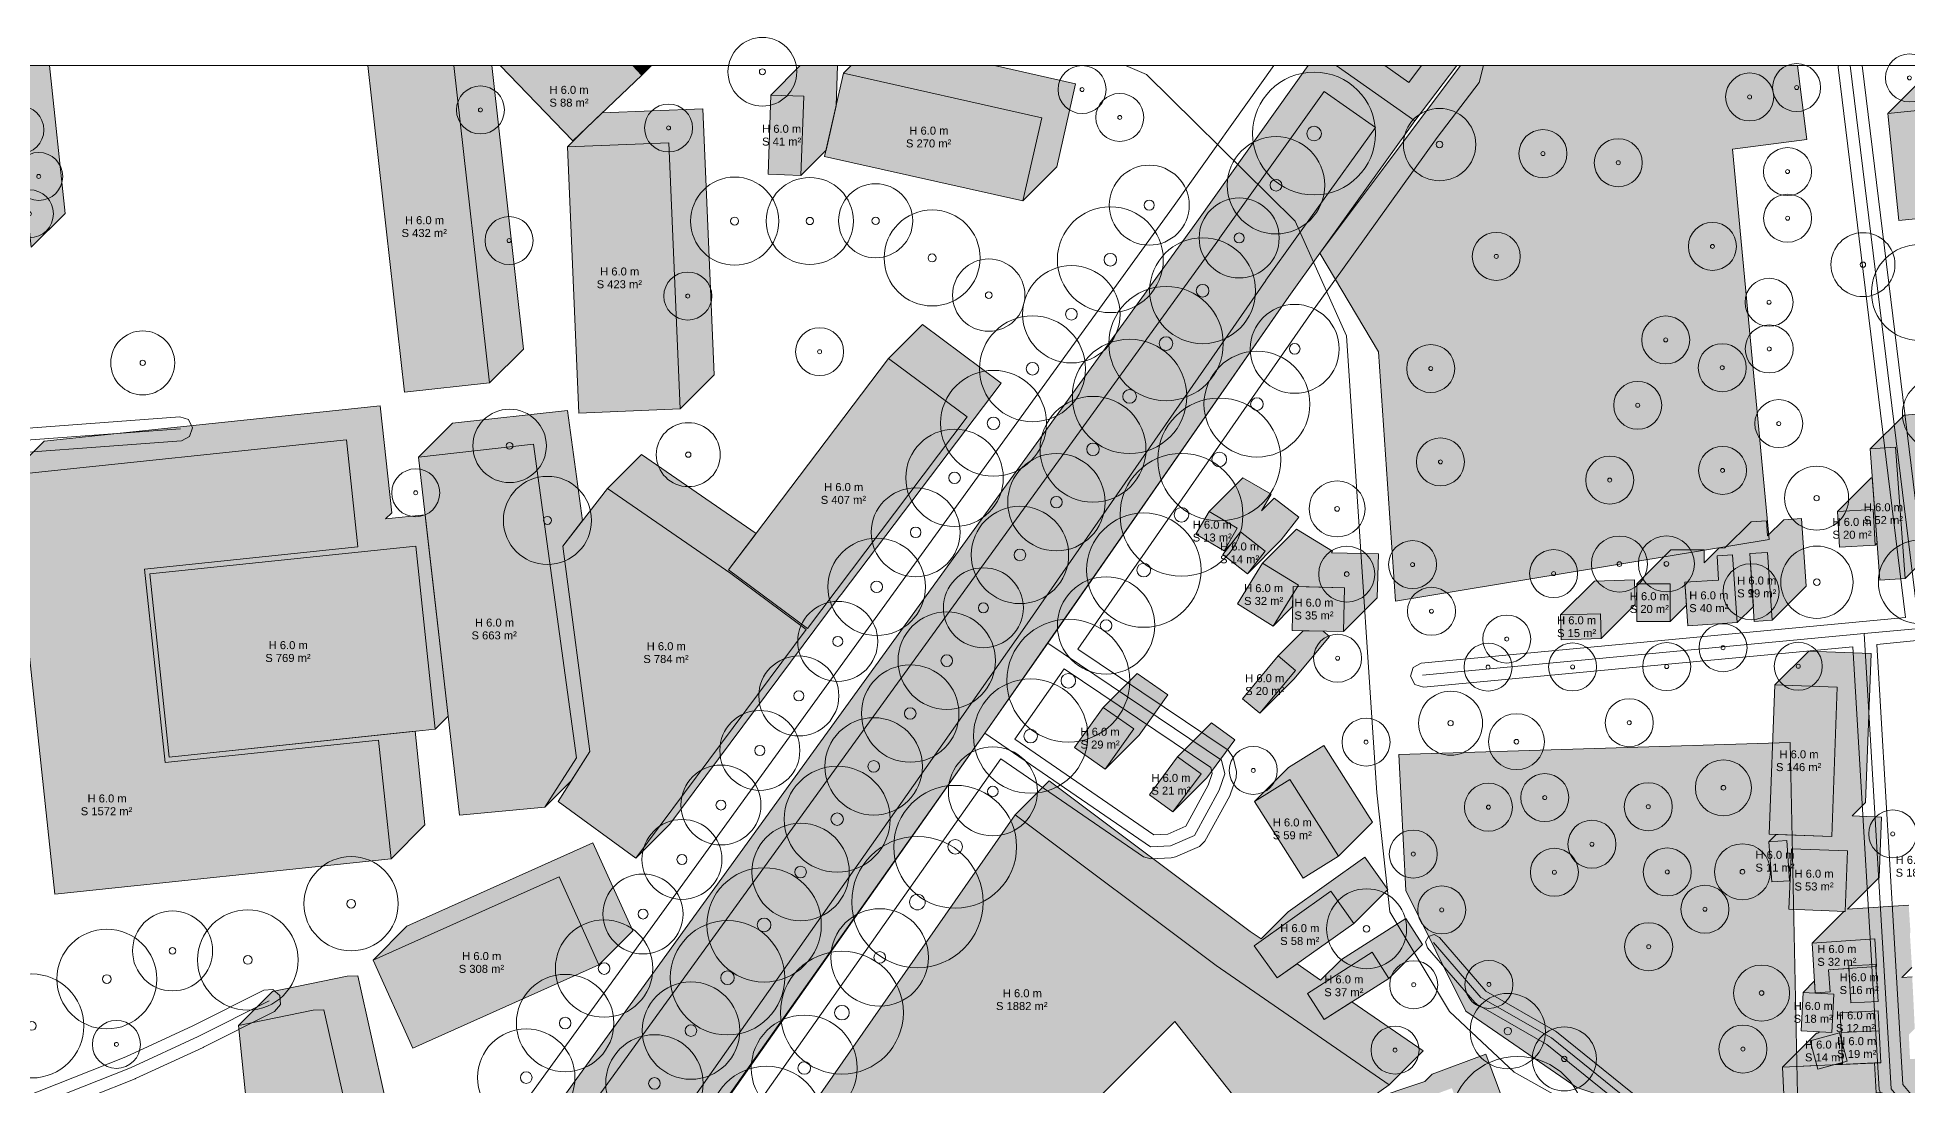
# Model space of a CAD drawing. Header units: metres. Extents: x -4 to 969, y -5 to 964.
# Drawn here: x 323.6 to 557.3, y 833.1 to 964.2 of the extents above; entities that cross this region are included whole.
import ezdxf

# ---------------------------------------------------------------- set-up
doc = ezdxf.new("R2010")
doc.units = ezdxf.units.M
doc.header["$MEASUREMENT"] = 0
for name, color, linetype, lineweight, true_color in [('TPX_BUILDING_AREAS_TEXT', 7, 'CONTINUOUS', 0, 0x000000), ('TPX_BUILDING_HEIGHTS_TEXT', 7, 'CONTINUOUS', 0, 0x000000), ('TPX_BUILDINGS', 7, 'CONTINUOUS', 0, 0x000000), ('TPX_BUILDINGS_HATCH', 7, 'CONTINUOUS', 0, 0xf0f0f0), ('TPX_BUILDINGS_SHADOWS_HATCH', 7, 'CONTINUOUS', 0, 0x000000), ('TPX_BUILDINGS_SHADOWS_OUTLINES', 7, 'CONTINUOUS', 0, 0x000000), ('TPX_FRAME_PROJECT', 7, 'CONTINUOUS', 0, 0x000000), ('TPX_ROADS_AXES', 7, 'CONTINUOUS', 0, 0x323232), ('TPX_ROADS_CONTOURS', 7, 'CONTINUOUS', 0, 0x646464), ('TPX_VEGETATION_GREEN_SPACES', 7, 'CONTINUOUS', 0, 0x58ba48), ('TPX_VEGETATION_GREEN_SPACES_HATCH', 7, 'CONTINUOUS', 0, 0x58ba48), ('TPX_VEGETATION_TREES_INDIVIDUAL', 7, 'CONTINUOUS', 0, 0x136734), ('TPX_WATERWAYS', 7, 'CONTINUOUS', 0, 0x7aafdf)]:
    doc.layers.add(name, color=color, linetype=linetype, lineweight=lineweight, true_color=true_color)
doc.styles.add('TPX_TEXTE', font='arial.ttf')

# ---------------------------------------------------------------- blocks, each defined once
blk = doc.blocks.new('TREETR005_CR065')
at = {"layer": 'TPX_VEGETATION_TREES_INDIVIDUAL'}
for radius in [6.5, 0.542]:
    blk.add_circle((0, 0, 0.04), radius, dxfattribs=at)
blk = doc.blocks.new('TREETR003_CR040')
at = {"layer": 'TPX_VEGETATION_TREES_INDIVIDUAL'}
for radius in [4, 0.333]:
    blk.add_circle((0, 0, 0.04), radius, dxfattribs=at)
blk = doc.blocks.new('TREETR004_CR046')
at = {"layer": 'TPX_VEGETATION_TREES_INDIVIDUAL'}
for radius in [4.59, 0.417]:
    blk.add_circle((0, 0, 0.04), radius, dxfattribs=at)
blk = doc.blocks.new('TREETR010_CR082')
at = {"layer": 'TPX_VEGETATION_TREES_INDIVIDUAL'}
for radius in [8.21, 0.978]:
    blk.add_circle((0, 0, 0.04), radius, dxfattribs=at)
blk = doc.blocks.new('TREETR007_CR056')
at = {"layer": 'TPX_VEGETATION_TREES_INDIVIDUAL'}
for radius in [5.56, 0.662]:
    blk.add_circle((0, 0, 0.04), radius, dxfattribs=at)
blk = doc.blocks.new('TREETR003_CR030')
at = {"layer": 'TPX_VEGETATION_TREES_INDIVIDUAL'}
for radius in [3, 0.25]:
    blk.add_circle((0, 0, 0.04), radius, dxfattribs=at)
blk = doc.blocks.new('TREETR005_CR052')
at = {"layer": 'TPX_VEGETATION_TREES_INDIVIDUAL'}
for radius in [5.24, 0.458]:
    blk.add_circle((0, 0, 0.04), radius, dxfattribs=at)
blk = doc.blocks.new('TREETR004_CR043')
at = {"layer": 'TPX_VEGETATION_TREES_INDIVIDUAL'}
for radius in [4.3, 0.375]:
    blk.add_circle((0, 0, 0.04), radius, dxfattribs=at)
blk = doc.blocks.new('TREETR005_CR060')
at = {"layer": 'TPX_VEGETATION_TREES_INDIVIDUAL'}
for radius in [6, 0.5]:
    blk.add_circle((0, 0, 0.04), radius, dxfattribs=at)
blk = doc.blocks.new('TREETR007_CR061')
at = {"layer": 'TPX_VEGETATION_TREES_INDIVIDUAL'}
for radius in [6.09, 0.725]:
    blk.add_circle((0, 0, 0.04), radius, dxfattribs=at)
blk = doc.blocks.new('TREETR005_CR046')
at = {"layer": 'TPX_VEGETATION_TREES_INDIVIDUAL'}
for radius in [4.63, 0.458]:
    blk.add_circle((0, 0, 0.04), radius, dxfattribs=at)
blk = doc.blocks.new('TREETR005_CR047')
at = {"layer": 'TPX_VEGETATION_TREES_INDIVIDUAL'}
for radius in [4.71, 0.458]:
    blk.add_circle((0, 0, 0.04), radius, dxfattribs=at)
blk = doc.blocks.new('TREETR007_CR085')
at = {"layer": 'TPX_VEGETATION_TREES_INDIVIDUAL'}
for radius in [8.5, 0.708]:
    blk.add_circle((0, 0, 0.04), radius, dxfattribs=at)
blk = doc.blocks.new('TREETR003_CR035')
at = {"layer": 'TPX_VEGETATION_TREES_INDIVIDUAL'}
for radius in [3.5, 0.292]:
    blk.add_circle((0, 0, 0.04), radius, dxfattribs=at)
blk = doc.blocks.new('TREETR005_CR062')
at = {"layer": 'TPX_VEGETATION_TREES_INDIVIDUAL'}
for radius in [6.24, 0.542]:
    blk.add_circle((0, 0, 0.04), radius, dxfattribs=at)
blk = doc.blocks.new('TREETR006_CR050')
at = {"layer": 'TPX_VEGETATION_TREES_INDIVIDUAL'}
for radius in [5, 0.625]:
    blk.add_circle((0, 0, 0.04), radius, dxfattribs=at)
blk = doc.blocks.new('TREETR005_CR063')
at = {"layer": 'TPX_VEGETATION_TREES_INDIVIDUAL'}
for radius in [6.28, 0.542]:
    blk.add_circle((0, 0, 0.04), radius, dxfattribs=at)
blk = doc.blocks.new('TREETR008_CR066')
at = {"layer": 'TPX_VEGETATION_TREES_INDIVIDUAL'}
for radius in [6.62, 0.788]:
    blk.add_circle((0, 0, 0.04), radius, dxfattribs=at)
blk = doc.blocks.new('TREETR005_CR054')
at = {"layer": 'TPX_VEGETATION_TREES_INDIVIDUAL'}
for radius in [5.44, 0.458]:
    blk.add_circle((0, 0, 0.04), radius, dxfattribs=at)
blk = doc.blocks.new('TREETR005_CR059')
at = {"layer": 'TPX_VEGETATION_TREES_INDIVIDUAL'}
for radius in [5.89, 0.542]:
    blk.add_circle((0, 0, 0.04), radius, dxfattribs=at)
blk = doc.blocks.new('TREETR009_CR077')
at = {"layer": 'TPX_VEGETATION_TREES_INDIVIDUAL'}
for radius in [7.68, 0.914]:
    blk.add_circle((0, 0, 0.04), radius, dxfattribs=at)
blk = doc.blocks.new('TREETR009_CR072')
at = {"layer": 'TPX_VEGETATION_TREES_INDIVIDUAL'}
for radius in [7.15, 0.851]:
    blk.add_circle((0, 0, 0.04), radius, dxfattribs=at)
blk = doc.blocks.new('TREETR005_CR055')
at = {"layer": 'TPX_VEGETATION_TREES_INDIVIDUAL'}
for radius in [5.51, 0.5]:
    blk.add_circle((0, 0, 0.04), radius, dxfattribs=at)
blk = doc.blocks.new('TREETR004_CR050')
at = {"layer": 'TPX_VEGETATION_TREES_INDIVIDUAL'}
for radius in [5, 0.417]:
    blk.add_circle((0, 0, 0.04), radius, dxfattribs=at)
blk = doc.blocks.new('TREETR004_CR045')
at = {"layer": 'TPX_VEGETATION_TREES_INDIVIDUAL'}
for radius in [4.52, 0.417]:
    blk.add_circle((0, 0, 0.04), radius, dxfattribs=at)

msp = doc.modelspace()

# ---------------------------------------------------------------- hatches: boundary and pattern name
at = {"layer": 'TPX_BUILDINGS_HATCH'}
for points in [[(375.6, 960.67), (364.86, 960.67), (369.44, 919.82), (380.04, 920.99), (375.6, 960.67)], [(397.94, 960.67), (381.39, 960.67), (390.47, 951.25), (399.1, 959.47), (397.94, 960.67)], [(572.81, 956.52), (554.78, 954.7), (556.14, 941.31), (586.68, 944.39), (586.21, 949.01), (592.9, 949.68), (591.78, 960.67), (581.49, 960.67), (581.8, 957.61), (582.1, 957.64), (582.6, 952.73), (573.29, 951.79), (572.81, 956.52)], [(424.29, 959.71), (421.93, 949.32), (446.69, 943.77), (449.05, 954.16), (424.29, 959.71)], [(415.2, 956.99), (414.86, 947.09), (418.97, 946.94), (419.31, 956.85), (415.2, 956.99)], [(402.47, 951.03), (389.79, 950.5), (391.21, 917.23), (403.89, 917.76), (402.47, 951.03)], [(429.92, 924.06), (409.93, 897.61), (419.77, 890.27), (439.75, 916.74), (429.92, 924.06)], [(362.16, 913.86), (320.16, 909.44), (325.73, 857.08), (367.74, 861.5), (366.16, 876.32), (339.51, 873.52), (336.93, 897.71), (363.59, 900.51), (362.16, 913.86)], [(385.55, 913.32), (371.18, 911.71), (376.3, 866.93), (386.95, 867.93), (390.92, 874.11), (385.55, 913.32)], [(555.76, 912.96), (552.58, 912.73), (553.78, 896.32), (556.95, 896.55), (555.76, 912.96)], [(392.58, 874.91), (388.61, 868.64), (398.35, 861.58), (419.63, 890.17), (410.21, 897.15), (394.79, 907.81), (389.2, 900.59), (392.58, 874.91)], [(469.96, 904.9), (468.3, 902.09), (471.84, 900.01), (473.49, 902.83), (469.96, 904.9)], [(552.94, 905.17), (548.48, 904.9), (548.74, 900.45), (553.21, 900.71), (552.94, 905.17)], [(473.88, 902.36), (471.67, 899.52), (474.75, 897.12), (476.96, 899.94), (473.88, 902.36)], [(370.83, 900.58), (337.59, 897.1), (340.03, 874.21), (373.27, 877.71), (370.83, 900.58)], [(539.76, 899.79), (537.54, 899.65), (538.1, 891.17), (540.32, 891.32), (539.76, 899.79)], [(476.66, 898.47), (473.5, 893.35), (477.97, 890.58), (481.13, 895.7), (476.66, 898.47)], [(533.64, 896.34), (529.43, 896.07), (529.78, 890.62), (535.96, 891.03), (535.38, 899.5), (533.45, 899.37), (533.64, 896.34)], [(480.47, 895.53), (480.34, 890.03), (486.75, 889.89), (486.87, 895.38), (480.47, 895.53)], [(523.44, 895.88), (523.42, 891.16), (527.59, 891.15), (527.6, 895.87), (523.44, 895.88)], [(518.87, 892.13), (513.88, 891.98), (513.98, 888.88), (518.97, 889.04), (518.87, 892.13)], [(478.61, 886.87), (474.13, 881.5), (476.32, 879.68), (480.78, 885.05), (478.61, 886.87)], [(540.65, 883.22), (539.96, 864.57), (547.77, 864.28), (548.46, 882.93), (540.65, 883.22)], [(456.75, 880.42), (453.17, 875.39), (456.99, 872.71), (460.58, 877.74), (456.75, 880.42)], [(466.02, 874.25), (462.51, 869.5), (465.45, 867.36), (468.96, 872.11), (466.02, 874.25)], [(480.06, 871.4), (475.66, 868.66), (481.73, 859.07), (486.14, 861.81), (480.06, 871.4)], [(445.74, 866.98), (414.22, 821.76), (428.55, 804.03), (465.7, 841.15), (479.29, 823.88), (492.47, 833.21), (470.87, 848.15), (445.74, 866.98)], [(542.15, 863.77), (539.93, 863.62), (540.27, 858.59), (542.5, 858.73), (542.15, 863.77)], [(542.73, 862.74), (542.43, 855.17), (549.46, 854.9), (549.76, 862.46), (542.73, 862.74)], [(388.74, 859.22), (365.49, 848.81), (370.48, 837.81), (393.73, 848.23), (388.74, 859.22)], [(485.18, 857.43), (475.61, 850.61), (478.47, 846.58), (488.05, 853.4), (485.18, 857.43)], [(553.15, 851.46), (545.31, 850.94), (545.72, 844.72), (547.57, 844.84), (547.39, 847.6), (553.38, 848), (553.15, 851.46)], [(490.33, 849.79), (482.26, 844.66), (484.34, 841.4), (492.41, 846.53), (490.33, 849.79)], [(553.28, 848.28), (549.91, 848.08), (550.18, 843.46), (553.56, 843.65), (553.28, 848.28)], [(544.19, 844.78), (543.95, 839.99), (547.8, 839.78), (548.03, 844.57), (544.19, 844.78)], [(358, 842.56), (348.7, 840.63), (353.68, 791.62), (366.69, 809.92), (362.79, 827.25), (359.34, 842.59), (358, 842.56)], [(553.59, 842.47), (548.84, 842.24), (548.96, 839.76), (553.72, 839.98), (553.59, 842.47)], [(548.76, 839.71), (545.08, 838.71), (546.05, 835.18), (549.72, 836.19), (548.76, 839.71)], [(553.72, 839.98), (548.96, 839.76), (549.14, 835.77), (553.91, 835.99), (553.72, 839.98)], [(553.14, 835.96), (541.63, 835.42), (541.79, 832.03), (544.12, 832.15), (544.35, 827.34), (554.29, 827.81), (554.08, 832.23), (553.31, 832.2), (553.14, 835.96)]]:
    msp.add_hatch(color=256, dxfattribs=at).paths.add_polyline_path(points)
at = {"layer": 'TPX_BUILDINGS_SHADOWS_HATCH'}
for points in [[(325.05, 960.67), (320.35, 960.67), (322.78, 937.95), (327.02, 942.19), (325.05, 960.67)], [(380.32, 960.67), (375.6, 960.67), (380.04, 920.99), (384.29, 925.23), (380.32, 960.67)], [(400.3, 960.67), (397.94, 960.67), (399.1, 959.47), (400.3, 960.67)], [(418.88, 960.67), (415.2, 956.99), (419.31, 956.85), (418.97, 946.94), (422.1, 950.08), (423.36, 955.65), (423.54, 960.67), (418.88, 960.67)], [(425.25, 960.67), (424.29, 959.71), (449.05, 954.16), (446.69, 943.77), (450.93, 948.01), (453.29, 958.4), (443.16, 960.67), (425.25, 960.67)], [(559.02, 958.94), (554.78, 954.7), (572.81, 956.52), (573.29, 951.79), (582.6, 952.73), (582.21, 956.51), (577.53, 956.03), (577.18, 959.52), (578.32, 960.67), (574.51, 960.67), (574.74, 957.09), (568.24, 956.65), (568.07, 959.39), (571, 959.59), (570.93, 960.67), (569.34, 960.67), (568.58, 959.91), (559.02, 958.94)], [(392.09, 952.8), (389.79, 950.5), (402.47, 951.03), (403.89, 917.76), (408.14, 922.01), (406.72, 955.27), (394.14, 954.75), (392.09, 952.8)], [(399.03, 912.05), (394.79, 907.81), (410.21, 897.15), (419.63, 890.17), (398.35, 861.58), (402.59, 865.83), (423.75, 894.25), (424.01, 894.52), (443.99, 920.98), (434.16, 928.3), (429.92, 924.06), (439.75, 916.74), (419.77, 890.27), (409.93, 897.61), (413.36, 902.15), (399.03, 912.05)], [(324.4, 913.69), (320.16, 909.44), (362.16, 913.86), (363.59, 900.51), (336.93, 897.71), (339.51, 873.52), (366.16, 876.32), (367.74, 861.5), (371.98, 865.74), (370.74, 877.45), (340.03, 874.21), (337.59, 897.1), (370.83, 900.58), (373.27, 877.71), (374.88, 879.33), (372, 904.51), (367.07, 903.99), (367.83, 904.75), (366.4, 918.11), (324.4, 913.69)], [(375.42, 915.95), (371.18, 911.71), (385.55, 913.32), (390.92, 874.11), (386.95, 867.93), (390.25, 871.23), (392.58, 874.91), (389.2, 900.59), (391.68, 903.79), (389.79, 917.56), (375.42, 915.95)], [(556.83, 916.97), (552.58, 912.73), (555.76, 912.96), (556.95, 896.55), (561.2, 900.8), (560, 917.2), (556.83, 916.97)], [(474.2, 909.14), (469.96, 904.9), (473.49, 902.83), (471.84, 900.01), (472.8, 900.97), (473.88, 902.36), (476.96, 899.94), (474.75, 897.12), (478.99, 901.36), (481.2, 904.19), (478.12, 906.6), (476.52, 905), (477.74, 907.07), (474.2, 909.14)], [(552.72, 909.14), (548.48, 904.9), (552.94, 905.17), (553.21, 900.71), (553.44, 900.95), (552.84, 909.15), (552.72, 909.14)], [(480.9, 902.72), (476.66, 898.47), (481.13, 895.7), (481.02, 895.52), (486.87, 895.38), (486.75, 889.89), (490.99, 894.13), (491.12, 899.63), (485.27, 899.76), (485.38, 899.94), (480.9, 902.72)], [(527.68, 900.13), (523.44, 895.88), (527.6, 895.87), (527.59, 891.15), (529.61, 893.18), (529.43, 896.07), (533.64, 896.34), (533.45, 899.37), (535.38, 899.5), (535.96, 891.03), (537.98, 893.05), (537.54, 899.65), (539.76, 899.79), (540.32, 891.32), (544.57, 895.56), (544.01, 904.03), (541.78, 903.89), (539.75, 901.86), (539.63, 903.74), (537.69, 903.62), (534.43, 900.36), (533.67, 900.31), (531.84, 898.48), (531.84, 900.12), (527.68, 900.13)], [(518.12, 896.22), (513.88, 891.98), (518.87, 892.13), (518.97, 889.04), (523.21, 893.28), (523.11, 896.38), (518.12, 896.22)], [(480.45, 894.58), (477.97, 890.58), (480.41, 893.02), (480.45, 894.58)], [(480.14, 884.28), (476.32, 879.68), (480.56, 883.93), (485.02, 889.29), (484.24, 889.94), (481.74, 890), (478.61, 886.87), (480.78, 885.05), (480.14, 884.28)], [(540.85, 864.54), (539.93, 863.62), (542.15, 863.77), (542.5, 858.73), (542.57, 858.8), (542.73, 862.74), (549.76, 862.46), (549.46, 854.9), (549.28, 854.91), (545.31, 850.94), (553.15, 851.46), (553.38, 848), (553.3, 847.99), (553.56, 843.65), (550.18, 843.46), (549.93, 847.77), (547.39, 847.6), (547.57, 844.84), (545.72, 844.72), (545.62, 846.21), (544.19, 844.78), (548.03, 844.57), (547.8, 839.78), (546.24, 839.86), (546.04, 839.67), (545.87, 839.66), (541.63, 835.42), (545.93, 835.62), (545.08, 838.71), (548.76, 839.71), (549, 838.84), (548.84, 842.24), (553.59, 842.47), (553.72, 839.98), (553.91, 835.99), (553.14, 835.96), (553.31, 832.2), (554.08, 832.23), (554.29, 827.81), (552.59, 827.73), (552.13, 822.34), (546.61, 822.81), (546.87, 825.87), (543.98, 822.98), (552.16, 822.12), (551.79, 818.4), (543.96, 819.23), (543.63, 818.9), (552.23, 817.71), (551.13, 810.13), (551.95, 810.95), (552.4, 813.86), (560.03, 812.67), (558.44, 802.2), (562.68, 806.44), (564.27, 816.91), (556.64, 818.1), (555.79, 817.25), (556.47, 821.95), (555.47, 822.09), (556.03, 822.65), (556.4, 826.36), (556.17, 826.39), (556.37, 826.58), (556.68, 830.2), (558.53, 832.05), (558.32, 836.48), (557.56, 836.44), (557.41, 839.5), (558.15, 840.23), (557.96, 844.23), (557.83, 846.71), (556.55, 846.65), (557.8, 847.9), (557.54, 852.16), (557.62, 852.24), (557.39, 855.7), (549.76, 855.2), (553.7, 859.14), (554, 866.71), (550.34, 866.85), (552.01, 868.53), (552.7, 887.17), (544.9, 887.46), (540.65, 883.22), (548.46, 882.93), (547.77, 864.28), (540.85, 864.54)], [(460.99, 884.67), (456.75, 880.42), (460.58, 877.74), (456.99, 872.71), (461.23, 876.95), (464.82, 881.98), (460.99, 884.67)], [(468.96, 872.11), (465.45, 867.36), (469.69, 871.6), (473.2, 876.35), (470.26, 878.49), (466.02, 874.25), (468.96, 872.11)], [(479.9, 872.9), (475.66, 868.66), (480.06, 871.4), (486.14, 861.81), (490.38, 866.05), (484.31, 875.64), (479.9, 872.9)], [(449.98, 871.22), (445.74, 866.98), (470.87, 848.15), (492.47, 833.21), (496.71, 837.45), (487.81, 843.61), (484.34, 841.4), (482.26, 844.66), (490.33, 849.79), (492.41, 846.53), (496.65, 850.78), (494.57, 854.03), (486.51, 848.9), (483.91, 846.31), (480.96, 848.35), (478.47, 846.58), (475.61, 850.61), (485.18, 857.43), (488.05, 853.4), (492.3, 857.64), (489.43, 861.67), (479.85, 854.85), (476.46, 851.46), (475.11, 852.4), (449.98, 871.22)], [(369.73, 853.05), (365.49, 848.81), (388.74, 859.22), (393.73, 848.23), (397.97, 852.48), (392.98, 863.47), (369.73, 853.05)], [(352.94, 844.88), (348.7, 840.63), (358, 842.56), (359.34, 842.59), (362.79, 827.25), (366.69, 809.92), (353.68, 791.62), (357.92, 795.86), (370.93, 814.16), (367.03, 831.49), (363.58, 846.83), (362.25, 846.8), (352.94, 844.88)], [(548.39, 835.82), (547.98, 835.71), (549.14, 835.77), (549.13, 836.03), (548.39, 835.82)]]:
    msp.add_hatch(color=256, dxfattribs=at).paths.add_polyline_path(points)
h = msp.add_hatch(color=256, dxfattribs=at)
h.paths.add_polyline_path([(482.76, 825.87), (478.52, 821.62), (483.94, 822.96), (484.68, 819.95), (482.01, 819.29), (480.89, 818.18), (492.61, 821.42), (495.28, 811.75), (491.94, 810.83), (493.21, 806.24), (497.46, 810.48), (496.71, 813.18), (497.54, 814.02), (497.12, 813.9), (494.7, 822.7), (499.59, 824.01), (501.94, 815.19), (506.18, 819.43), (503.87, 828.1), (506.78, 831.01), (504.55, 837.04), (497.86, 834.57), (496.91, 833.62), (489.58, 831.16), (484.81, 827.79), (483.24, 826.22), (492.79, 829.42), (494.71, 823.68), (485.16, 820.48), (483.31, 826), (482.76, 825.87)])
h.paths.add_polyline_path([(493.62, 830.33), (500.31, 832.8), (502.54, 826.77), (495.85, 824.29), (493.62, 830.33)], flags=16)
at = {"layer": 'TPX_VEGETATION_GREEN_SPACES_HATCH'}
for points in [[(338, 755.1), (332.55, 747.73), (340.24, 738.39), (354.94, 755.66), (365.66, 769.25), (441.93, 877.21), (479.92, 931.8), (483.79, 937.22), (495.66, 953.78), (500.92, 960.67), (482.34, 960.67), (468.44, 941.12), (384.43, 824.98), (360.61, 788.88), (347.21, 768.57), (338, 755.1)], [(501.37, 960.67), (483.79, 937.22), (491.15, 924.89), (493.25, 893.68), (539.97, 901.42), (535.39, 950.23), (544.66, 951.45), (543.49, 960.67), (501.37, 960.67)], [(542.6, 876.04), (493.69, 874.52), (494.57, 857.51), (502.07, 842.44), (515.92, 832.87), (527.53, 829.05), (543.57, 828), (542.6, 876.04)]]:
    msp.add_hatch(color=256, dxfattribs=at).paths.add_polyline_path(points)

# ---------------------------------------------------------------- linework, layer by layer
at = {"layer": 'TPX_BUILDINGS', "elevation": 0.04}
for points in [[(375.6, 960.67), (364.86, 960.67), (369.44, 919.82), (380.04, 920.99)], [(397.94, 960.67), (381.39, 960.67), (390.47, 951.25), (399.1, 959.47)], [(572.81, 956.52), (554.78, 954.7), (556.14, 941.31), (586.68, 944.39), (586.21, 949.01), (592.9, 949.68), (591.78, 960.67), (581.49, 960.67), (581.8, 957.61), (582.1, 957.64), (582.6, 952.73), (573.29, 951.79)], [(424.29, 959.71), (421.93, 949.32), (446.69, 943.77), (449.05, 954.16)], [(415.2, 956.99), (414.86, 947.09), (418.97, 946.94), (419.31, 956.85)], [(402.47, 951.03), (389.79, 950.5), (391.21, 917.23), (403.89, 917.76)], [(429.92, 924.06), (409.93, 897.61), (419.77, 890.27), (439.75, 916.74)], [(362.16, 913.86), (320.16, 909.44), (325.73, 857.08), (367.74, 861.5), (366.16, 876.32), (339.51, 873.52), (336.93, 897.71), (363.59, 900.51)], [(385.55, 913.32), (371.18, 911.71), (376.3, 866.93), (386.95, 867.93), (390.92, 874.11)], [(555.76, 912.96), (552.58, 912.73), (553.78, 896.32), (556.95, 896.55)], [(392.58, 874.91), (388.61, 868.64), (398.35, 861.58), (419.63, 890.17), (410.21, 897.15), (394.79, 907.81), (389.2, 900.59)], [(469.96, 904.9), (468.3, 902.09), (471.84, 900.01), (473.49, 902.83)], [(552.94, 905.17), (548.48, 904.9), (548.74, 900.45), (553.21, 900.71)], [(473.88, 902.36), (471.67, 899.52), (474.75, 897.12), (476.96, 899.94)], [(370.83, 900.58), (337.59, 897.1), (340.03, 874.21), (373.27, 877.71)], [(539.76, 899.79), (537.54, 899.65), (538.1, 891.17), (540.32, 891.32)], [(476.66, 898.47), (473.5, 893.35), (477.97, 890.58), (481.13, 895.7)], [(533.64, 896.34), (529.43, 896.07), (529.78, 890.62), (535.96, 891.03), (535.38, 899.5), (533.45, 899.37)], [(480.47, 895.53), (480.34, 890.03), (486.75, 889.89), (486.87, 895.38)], [(523.44, 895.88), (523.42, 891.16), (527.59, 891.15), (527.6, 895.87)], [(518.87, 892.13), (513.88, 891.98), (513.98, 888.88), (518.97, 889.04)], [(478.61, 886.87), (474.13, 881.5), (476.32, 879.68), (480.78, 885.05)], [(540.65, 883.22), (539.96, 864.57), (547.77, 864.28), (548.46, 882.93)], [(456.75, 880.42), (453.17, 875.39), (456.99, 872.71), (460.58, 877.74)], [(466.02, 874.25), (462.51, 869.5), (465.45, 867.36), (468.96, 872.11)], [(480.06, 871.4), (475.66, 868.66), (481.73, 859.07), (486.14, 861.81)], [(445.74, 866.98), (414.22, 821.76), (428.55, 804.03), (465.7, 841.15), (479.29, 823.88), (492.47, 833.21), (470.87, 848.15)], [(542.15, 863.77), (539.93, 863.62), (540.27, 858.59), (542.5, 858.73)], [(542.73, 862.74), (542.43, 855.17), (549.46, 854.9), (549.76, 862.46)], [(388.74, 859.22), (365.49, 848.81), (370.48, 837.81), (393.73, 848.23)], [(485.18, 857.43), (475.61, 850.61), (478.47, 846.58), (488.05, 853.4)], [(553.15, 851.46), (545.31, 850.94), (545.72, 844.72), (547.57, 844.84), (547.39, 847.6), (553.38, 848)], [(490.33, 849.79), (482.26, 844.66), (484.34, 841.4), (492.41, 846.53)], [(553.28, 848.28), (549.91, 848.08), (550.18, 843.46), (553.56, 843.65)], [(544.19, 844.78), (543.95, 839.99), (547.8, 839.78), (548.03, 844.57)], [(358, 842.56), (348.7, 840.63), (353.68, 791.62), (366.69, 809.92), (362.79, 827.25), (359.34, 842.59)], [(553.59, 842.47), (548.84, 842.24), (548.96, 839.76), (553.72, 839.98)], [(548.76, 839.71), (545.08, 838.71), (546.05, 835.18), (549.72, 836.19)], [(553.72, 839.98), (548.96, 839.76), (549.14, 835.77), (553.91, 835.99)], [(553.14, 835.96), (541.63, 835.42), (541.79, 832.03), (544.12, 832.15), (544.35, 827.34), (554.29, 827.81), (554.08, 832.23), (553.31, 832.2)]]:
    msp.add_lwpolyline(points, close=True, dxfattribs=at)
at = {"layer": 'TPX_BUILDINGS_SHADOWS_OUTLINES', "elevation": 0.04}
for points in [[(325.05, 960.67), (320.35, 960.67), (322.78, 937.95), (327.02, 942.19)], [(380.32, 960.67), (375.6, 960.67), (380.04, 920.99), (384.29, 925.23)], [(400.3, 960.67), (397.94, 960.67), (399.1, 959.47)], [(418.88, 960.67), (415.2, 956.99), (419.31, 956.85), (418.97, 946.94), (422.1, 950.08), (423.36, 955.65), (423.54, 960.67)], [(425.25, 960.67), (424.29, 959.71), (449.05, 954.16), (446.69, 943.77), (450.93, 948.01), (453.29, 958.4), (443.16, 960.67)], [(559.02, 958.94), (554.78, 954.7), (572.81, 956.52), (573.29, 951.79), (582.6, 952.73), (582.21, 956.51), (577.53, 956.03), (577.18, 959.52), (578.32, 960.67), (574.51, 960.67), (574.74, 957.09), (568.24, 956.65), (568.07, 959.39), (571, 959.59), (570.93, 960.67), (569.34, 960.67), (568.58, 959.91)], [(392.09, 952.8), (389.79, 950.5), (402.47, 951.03), (403.89, 917.76), (408.14, 922.01), (406.72, 955.27), (394.14, 954.75)], [(399.03, 912.05), (394.79, 907.81), (410.21, 897.15), (419.63, 890.17), (398.35, 861.58), (402.59, 865.83), (423.75, 894.25), (424.01, 894.52), (443.99, 920.98), (434.16, 928.3), (429.92, 924.06), (439.75, 916.74), (419.77, 890.27), (409.93, 897.61), (413.36, 902.15)], [(324.4, 913.69), (320.16, 909.44), (362.16, 913.86), (363.59, 900.51), (336.93, 897.71), (339.51, 873.52), (366.16, 876.32), (367.74, 861.5), (371.98, 865.74), (370.74, 877.45), (340.03, 874.21), (337.59, 897.1), (370.83, 900.58), (373.27, 877.71), (374.88, 879.33), (372, 904.51), (367.07, 903.99), (367.83, 904.75), (366.4, 918.11)], [(375.42, 915.95), (371.18, 911.71), (385.55, 913.32), (390.92, 874.11), (386.95, 867.93), (390.25, 871.23), (392.58, 874.91), (389.2, 900.59), (391.68, 903.79), (389.79, 917.56)], [(556.83, 916.97), (552.58, 912.73), (555.76, 912.96), (556.95, 896.55), (561.2, 900.8), (560, 917.2)], [(474.2, 909.14), (469.96, 904.9), (473.49, 902.83), (471.84, 900.01), (472.8, 900.97), (473.88, 902.36), (476.96, 899.94), (474.75, 897.12), (478.99, 901.36), (481.2, 904.19), (478.12, 906.6), (476.52, 905), (477.74, 907.07)], [(552.72, 909.14), (548.48, 904.9), (552.94, 905.17), (553.21, 900.71), (553.44, 900.95), (552.84, 909.15)], [(480.9, 902.72), (476.66, 898.47), (481.13, 895.7), (481.02, 895.52), (486.87, 895.38), (486.75, 889.89), (490.99, 894.13), (491.12, 899.63), (485.27, 899.76), (485.38, 899.94)], [(527.68, 900.13), (523.44, 895.88), (527.6, 895.87), (527.59, 891.15), (529.61, 893.18), (529.43, 896.07), (533.64, 896.34), (533.45, 899.37), (535.38, 899.5), (535.96, 891.03), (537.98, 893.05), (537.54, 899.65), (539.76, 899.79), (540.32, 891.32), (544.57, 895.56), (544.01, 904.03), (541.78, 903.89), (539.75, 901.86), (539.63, 903.74), (537.69, 903.62), (534.43, 900.36), (533.67, 900.31), (531.84, 898.48), (531.84, 900.12)], [(518.12, 896.22), (513.88, 891.98), (518.87, 892.13), (518.97, 889.04), (523.21, 893.28), (523.11, 896.38)], [(480.45, 894.58), (477.97, 890.58), (480.41, 893.02)], [(480.14, 884.28), (476.32, 879.68), (480.56, 883.93), (485.02, 889.29), (484.24, 889.94), (481.74, 890), (478.61, 886.87), (480.78, 885.05)], [(460.99, 884.67), (456.75, 880.42), (460.58, 877.74), (456.99, 872.71), (461.23, 876.95), (464.82, 881.98)], [(468.96, 872.11), (465.45, 867.36), (469.69, 871.6), (473.2, 876.35), (470.26, 878.49), (466.02, 874.25)], [(479.9, 872.9), (475.66, 868.66), (480.06, 871.4), (486.14, 861.81), (490.38, 866.05), (484.31, 875.64)], [(449.98, 871.22), (445.74, 866.98), (470.87, 848.15), (492.47, 833.21), (496.71, 837.45), (487.81, 843.61), (484.34, 841.4), (482.26, 844.66), (490.33, 849.79), (492.41, 846.53), (496.65, 850.78), (494.57, 854.03), (486.51, 848.9), (483.91, 846.31), (480.96, 848.35), (478.47, 846.58), (475.61, 850.61), (485.18, 857.43), (488.05, 853.4), (492.3, 857.64), (489.43, 861.67), (479.85, 854.85), (476.46, 851.46), (475.11, 852.4)], [(369.73, 853.05), (365.49, 848.81), (388.74, 859.22), (393.73, 848.23), (397.97, 852.48), (392.98, 863.47)], [(352.94, 844.88), (348.7, 840.63), (358, 842.56), (359.34, 842.59), (362.79, 827.25), (366.69, 809.92), (353.68, 791.62), (357.92, 795.86), (370.93, 814.16), (367.03, 831.49), (363.58, 846.83), (362.25, 846.8)], [(548.39, 835.82), (547.98, 835.71), (549.14, 835.77), (549.13, 836.03)]]:
    msp.add_lwpolyline(points, close=True, dxfattribs=at)
for points in [[(557.39, 855.7), (549.76, 855.2), (553.7, 859.14), (554, 866.71), (550.34, 866.85), (552.01, 868.53), (552.7, 887.17), (544.9, 887.46), (540.65, 883.22), (548.46, 882.93), (547.77, 864.28), (540.85, 864.54), (539.93, 863.62), (542.15, 863.77), (542.5, 858.73), (542.57, 858.8), (542.73, 862.74), (549.76, 862.46), (549.46, 854.9), (549.28, 854.91), (545.31, 850.94), (553.15, 851.46), (553.38, 848), (553.3, 847.99), (553.56, 843.65), (550.18, 843.46), (549.93, 847.77), (547.39, 847.6), (547.57, 844.84), (545.72, 844.72), (545.62, 846.21), (544.19, 844.78), (548.03, 844.57), (547.8, 839.78), (546.24, 839.86), (546.04, 839.67), (545.87, 839.66), (541.63, 835.42), (545.93, 835.62), (545.08, 838.71), (548.76, 839.71), (549, 838.84), (548.84, 842.24), (553.59, 842.47), (553.72, 839.98), (553.91, 835.99), (553.14, 835.96), (553.31, 832.2)], [(557.83, 846.71), (556.55, 846.65), (557.8, 847.9)], [(506.78, 831.01), (504.55, 837.04), (497.86, 834.57), (496.91, 833.62), (489.58, 831.16)]]:
    msp.add_lwpolyline(points, dxfattribs=at)
at = {"layer": 'TPX_FRAME_PROJECT', "elevation": 0}
msp.add_lwpolyline([(0, 0), (966.9, 0), (966.9, 960.67), (0, 960.67)], close=True, dxfattribs=at)
at = {"layer": 'TPX_ROADS_AXES', "elevation": 0.03}
for points in [[(482.34, 960.67), (468.44, 941.12), (384.43, 824.98), (360.61, 788.88), (347.21, 768.57), (338, 755.1), (337.47, 754.33)], [(485.83, 960.67), (495.66, 953.78)], [(495.66, 953.78), (500.92, 960.67)], [(550.08, 960.67), (558.69, 890.3)], [(365.66, 769.25), (400.45, 818.22), (441.93, 877.21), (449.81, 888.43), (479.92, 931.8), (483.79, 937.22), (495.66, 953.78)], [(308.19, 907), (308.34, 910), (309.58, 912.19), (311.92, 913.07), (341.44, 915.26)], [(449.81, 888.43), (471.53, 873.83), (471.93, 872.09), (471.24, 870.07), (468.14, 864.41), (465.16, 863.09), (462.63, 862.97), (441.93, 877.21)], [(551.82, 889.65), (496.63, 884.45)], [(558.69, 890.3), (551.82, 889.65)], [(551.82, 889.65), (555.2, 832.71), (557.04, 830.45), (559.4, 829.8), (593.83, 831.28), (596.5, 832.4)], [(550.68, 797.17), (538.65, 818.13), (512.74, 839.08), (503.92, 844.16), (498.03, 851.01)], [(300.08, 823.58), (313.34, 826.7), (335.2, 835.36), (343.63, 839.26), (352.5, 843.73)]]:
    msp.add_lwpolyline(points, dxfattribs=at)
at = {"layer": 'TPX_ROADS_CONTOURS', "elevation": 0.03}
for points in [[(403.31, 816.21), (443.95, 874), (461.78, 861.73), (462.7, 861.47), (465.23, 861.59), (465.77, 861.72), (468.75, 863.04), (469.45, 863.69), (472.56, 869.35), (472.66, 869.59), (473.35, 871.6), (473.39, 872.42), (472.99, 874.17), (472.36, 875.08), (453.57, 887.71), (482.78, 929.78), (486.63, 935.18), (498.47, 951.7), (503.7, 958.55), (504.27, 960.67), (496.51, 960.67), (494.91, 958.58), (491.93, 960.67), (478.04, 960.67), (465.59, 943.16), (381.6, 827.03)], [(560, 891.93), (551.59, 960.67), (548.64, 960.67), (548.59, 960.49), (557.01, 891.65), (551.68, 891.14), (496.49, 885.95), (495.47, 885.41), (495.14, 884.31), (495.67, 883.3), (496.77, 882.96), (550.41, 888.01), (553.7, 832.62), (554.03, 831.76), (555.88, 829.5), (556.65, 829), (559, 828.36)], [(312.25, 911.59), (341.55, 913.77), (342.57, 914.29), (342.93, 915.38), (342.42, 916.4), (341.33, 916.76), (311.81, 914.56)], [(539.28, 818.91), (513.37, 839.86), (513.24, 839.95), (504.56, 844.94), (498.78, 851.66), (498.1, 852), (497.37, 851.76), (497.03, 851.08), (497.27, 850.35), (503.16, 843.5), (503.42, 843.29), (512.18, 838.25), (537.87, 817.47)], [(313.89, 825.3), (335.75, 833.97), (335.83, 834), (344.26, 837.9), (344.31, 837.92), (353.18, 842.39), (353.93, 843.26), (353.84, 844.4), (352.97, 845.15), (351.83, 845.07), (342.98, 840.61), (334.61, 836.74), (312.89, 828.13)]]:
    msp.add_lwpolyline(points, dxfattribs=at)
for points in [[(342.35, 755.26), (350.1, 766.6), (350.13, 766.65), (363.53, 786.95), (387.31, 822.99), (471.27, 939.07), (471.29, 939.09), (484.34, 957.45), (490.75, 952.95), (480.94, 939.25), (477.07, 933.83), (477.04, 933.79), (446.95, 890.44), (439.07, 879.22), (397.59, 820.24), (362.85, 771.34), (352.23, 757.88), (345.81, 750.33)], [(553.4, 888.29), (558.83, 888.81), (584.49, 891.22), (591.12, 891.84), (594.4, 850.53), (595.32, 835.25), (595.11, 833.44), (593.5, 832.77), (559.57, 831.31), (557.9, 831.77), (556.66, 833.28)], [(445.68, 876.45), (451.86, 885.25), (470.2, 872.92), (470.37, 872.17), (469.86, 870.68), (467.07, 865.58), (464.81, 864.57), (463.07, 864.49)]]:
    msp.add_lwpolyline(points, close=True, dxfattribs=at)
at = {"layer": 'TPX_VEGETATION_GREEN_SPACES', "elevation": 0}
for points in [[(338, 755.1), (332.55, 747.73), (340.24, 738.39), (354.94, 755.66), (365.66, 769.25), (441.93, 877.21), (479.92, 931.8), (483.79, 937.22), (495.66, 953.78), (500.92, 960.67), (482.34, 960.67), (468.44, 941.12), (384.43, 824.98), (360.61, 788.88), (347.21, 768.57)], [(501.37, 960.67), (483.79, 937.22), (491.15, 924.89), (493.25, 893.68), (539.97, 901.42), (535.39, 950.23), (544.66, 951.45), (543.49, 960.67)], [(542.6, 876.04), (493.69, 874.52), (494.57, 857.51), (502.07, 842.44), (515.92, 832.87), (527.53, 829.05), (543.57, 828)]]:
    msp.add_lwpolyline(points, close=True, dxfattribs=at)
at = {"layer": 'TPX_WATERWAYS', "elevation": 0.01}
for points in [[(459.54, 960.67), (462.13, 959.54)], [(462.13, 959.54), (477.42, 944.46), (480.73, 941.2), (487.15, 926.9)], [(487.15, 926.9), (488.06, 913.09), (490.92, 869.73), (492.56, 854.86), (500.01, 842.4), (508.08, 834.81), (528.62, 823.28), (538.86, 807.9), (534.11, 795.35), (523.85, 754.27), (508.35, 705.92)]]:
    msp.add_lwpolyline(points, dxfattribs=at)

# ---------------------------------------------------------------- block references
at = {"layer": 'TPX_VEGETATION_TREES_INDIVIDUAL'}
for name, p in [('TREETR004_CR043', (414.15, 959.9, 0.04)), ('TREETR003_CR030', (454.1, 957.68, 0.04)), ('TREETR003_CR030', (543.39, 957.93, 0.04)), ('TREETR003_CR030', (557.49, 959.14, 0.04)), ('TREETR009_CR077', (483.09, 952.18, 0.04)), ('TREETR003_CR030', (537.52, 956.75, 0.04)), ('TREETR003_CR030', (378.92, 955.13, 0.04)), ('TREETR003_CR030', (402.42, 952.87, 0.04)), ('TREETR003_CR030', (458.81, 954.19, 0.04)), ('TREETR003_CR030', (321.36, 952.64, 0.04)), ('TREETR004_CR045', (498.77, 950.8, 0.04)), ('TREETR007_CR061', (478.33, 945.71, 0.04)), ('TREETR003_CR030', (511.69, 949.67, 0.04)), ('TREETR003_CR030', (521.1, 948.53, 0.04)), ('TREETR003_CR030', (323.72, 946.81, 0.04)), ('TREETR003_CR030', (542.25, 947.42, 0.04)), ('TREETR005_CR055', (410.68, 941.22, 0.04)), ('TREETR005_CR054', (420.08, 941.24, 0.04)), ('TREETR006_CR050', (462.49, 943.22, 0.04)), ('TREETR003_CR030', (322.56, 942.14, 0.04)), ('TREETR005_CR046', (428.3, 941.27, 0.04)), ('TREETR003_CR030', (542.26, 941.59, 0.04)), ('TREETR005_CR060', (435.36, 936.62, 0.04)), ('TREETR008_CR066', (457.63, 936.4, 0.04)), ('TREETR006_CR050', (473.73, 939.12, 0.04)), ('TREETR003_CR030', (382.49, 938.8, 0.04)), ('TREETR003_CR030', (505.86, 936.82, 0.04)), ('TREETR003_CR030', (532.87, 938.06, 0.04)), ('TREETR003_CR040', (551.68, 935.78, 0.04)), ('TREETR008_CR066', (469.16, 932.52, 0.04)), ('TREETR005_CR060', (558.74, 932.3, 0.04)), ('TREETR003_CR030', (404.83, 931.86, 0.04)), ('TREETR004_CR045', (442.43, 931.97, 0.04)), ('TREETR007_CR061', (452.76, 929.58, 0.04)), ('TREETR009_CR072', (464.59, 925.91, 0.04)), ('TREETR003_CR030', (539.94, 931.08, 0.04)), ('TREETR007_CR056', (480.67, 925.25, 0.04)), ('TREETR003_CR030', (421.3, 924.9, 0.04)), ('TREETR008_CR066', (447.9, 922.76, 0.04)), ('TREETR003_CR030', (527.03, 926.37, 0.04)), ('TREETR003_CR030', (539.96, 925.24, 0.04)), ('TREETR003_CR040', (336.71, 923.5, 0.04)), ('TREETR009_CR072', (460.03, 919.3, 0.04)), ('TREETR003_CR030', (497.67, 922.79, 0.04)), ('TREETR003_CR030', (534.09, 922.89, 0.04)), ('TREETR008_CR066', (475.95, 918.34, 0.04)), ('TREETR008_CR066', (443.03, 915.94, 0.04)), ('TREETR003_CR030', (523.53, 918.19, 0.04)), ('TREETR004_CR045', (561.13, 917.13, 0.04)), ('TREETR008_CR066', (455.46, 912.69, 0.04)), ('TREETR009_CR077', (471.24, 911.42, 0.04)), ('TREETR003_CR030', (541.16, 915.9, 0.04)), ('TREETR004_CR046', (382.56, 913.12, 0.04)), ('TREETR003_CR040', (404.89, 912.02, 0.04)), ('TREETR007_CR061', (438.16, 909.12, 0.04)), ('TREETR003_CR030', (498.88, 911.12, 0.04)), ('TREETR007_CR061', (450.89, 906.08, 0.04)), ('TREETR009_CR077', (466.52, 904.5, 0.04)), ('TREETR003_CR030', (520.03, 908.84, 0.04)), ('TREETR003_CR030', (534.13, 910.05, 0.04)), ('TREETR003_CR030', (370.83, 907.25, 0.04)), ('TREETR005_CR055', (387.29, 903.8, 0.04)), ('TREETR003_CR040', (545.89, 906.58, 0.04)), ('TREETR007_CR056', (433.3, 902.31, 0.04)), ('TREETR003_CR035', (485.97, 905.24, 0.04)), ('TREETR007_CR061', (446.33, 899.48, 0.04)), ('TREETR009_CR072', (461.81, 897.58, 0.04)), ('TREETR007_CR061', (428.43, 895.49, 0.04)), ('TREETR003_CR035', (487.17, 897.08, 0.04)), ('TREETR003_CR030', (495.39, 898.27, 0.04)), ('TREETR003_CR030', (513.02, 897.15, 0.04)), ('TREETR003_CR035', (521.24, 898.34, 0.04)), ('TREETR003_CR035', (527.11, 898.36, 0.04)), ('TREETR004_CR045', (545.92, 896.07, 0.04)), ('TREETR005_CR052', (558.84, 896.11, 0.04)), ('TREETR006_CR050', (441.76, 892.87, 0.04)), ('TREETR003_CR035', (537.7, 894.88, 0.04)), ('TREETR007_CR061', (457.1, 890.66, 0.04)), ('TREETR003_CR030', (497.76, 892.44, 0.04)), ('TREETR006_CR050', (423.57, 888.67, 0.04)), ('TREETR007_CR061', (437.19, 886.26, 0.04)), ('TREETR009_CR077', (452.38, 883.75, 0.04)), ('TREETR003_CR030', (507.17, 888.96, 0.04)), ('TREETR003_CR030', (534.19, 887.87, 0.04)), ('TREETR003_CR030', (486.03, 886.57, 0.04)), ('TREETR003_CR030', (504.83, 885.45, 0.04)), ('TREETR003_CR030', (515.4, 885.48, 0.04)), ('TREETR003_CR030', (527.15, 885.52, 0.04)), ('TREETR003_CR030', (543.6, 885.56, 0.04)), ('TREETR006_CR050', (418.7, 881.85, 0.04)), ('TREETR007_CR061', (432.62, 879.65, 0.04)), ('TREETR009_CR072', (447.67, 876.83, 0.04)), ('TREETR003_CR040', (500.15, 878.44, 0.04)), ('TREETR003_CR030', (522.47, 878.5, 0.04)), ('TREETR006_CR050', (413.83, 875.03, 0.04)), ('TREETR007_CR061', (428.06, 873.04, 0.04)), ('TREETR003_CR030', (489.58, 876.07, 0.04)), ('TREETR003_CR035', (508.38, 876.13, 0.04)), ('TREETR007_CR056', (442.95, 869.91, 0.04)), ('TREETR003_CR030', (475.49, 872.53, 0.04)), ('TREETR006_CR050', (408.97, 868.21, 0.04)), ('TREETR008_CR066', (423.49, 866.44, 0.04)), ('TREETR003_CR030', (511.92, 869.13, 0.04)), ('TREETR003_CR035', (534.24, 870.36, 0.04)), ('TREETR009_CR077', (438.24, 862.99, 0.04)), ('TREETR003_CR030', (504.88, 867.94, 0.04)), ('TREETR003_CR030', (524.85, 868, 0.04)), ('TREETR003_CR030', (555.4, 864.59, 0.04)), ('TREETR006_CR050', (404.1, 861.4, 0.04)), ('TREETR007_CR061', (418.92, 859.83, 0.04)), ('TREETR003_CR030', (495.49, 862.08, 0.04)), ('TREETR003_CR030', (517.81, 863.31, 0.04)), ('TREETR010_CR082', (433.52, 856.07, 0.04)), ('TREETR003_CR030', (513.12, 859.8, 0.04)), ('TREETR003_CR030', (527.22, 859.84, 0.04)), ('TREETR003_CR035', (536.62, 859.86, 0.04)), ('TREETR005_CR059', (362.75, 855.87, 0.04)), ('TREETR009_CR072', (414.36, 853.22, 0.04)), ('TREETR006_CR050', (399.23, 854.58, 0.04)), ('TREETR004_CR050', (489.65, 852.73, 0.04)), ('TREETR003_CR030', (499.04, 855.09, 0.04)), ('TREETR003_CR030', (531.93, 855.18, 0.04)), ('TREETR004_CR050', (340.44, 849.97, 0.04)), ('TREETR005_CR063', (349.85, 848.83, 0.04)), ('TREETR007_CR061', (394.37, 847.76, 0.04)), ('TREETR009_CR072', (409.79, 846.61, 0.04)), ('TREETR007_CR061', (428.81, 849.15, 0.04)), ('TREETR003_CR030', (524.9, 850.49, 0.04)), ('TREETR005_CR062', (332.23, 846.45, 0.04)), ('TREETR009_CR077', (424.09, 842.24, 0.04)), ('TREETR003_CR030', (495.54, 845.74, 0.04)), ('TREETR003_CR030', (504.94, 845.77, 0.04)), ('TREETR005_CR065', (322.85, 840.58, 0.04)), ('TREETR007_CR061', (389.5, 840.94, 0.04)), ('TREETR007_CR061', (405.22, 840, 0.04)), ('TREETR003_CR035', (539.01, 844.7, 0.04)), ('TREETR005_CR047', (507.3, 839.94, 0.04)), ('TREETR008_CR066', (419.38, 835.32, 0.04)), ('TREETR003_CR030', (333.43, 838.28, 0.04)), ('TREETR007_CR061', (384.64, 834.12, 0.04)), ('TREETR007_CR061', (400.66, 833.4, 0.04)), ('TREETR003_CR030', (493.21, 837.56, 0.04)), ('TREETR003_CR040', (514.36, 836.46, 0.04)), ('TREETR003_CR030', (536.68, 837.69, 0.04)), ('TREETR007_CR085', (508.51, 828.27, 0.04)), ('TREETR009_CR072', (414.66, 828.4, 0.04))]:
    msp.add_blockref(name, p, dxfattribs=at)

# ---------------------------------------------------------------- texts
at = {"layer": 'TPX_BUILDING_AREAS_TEXT', "style": 'TPX_TEXTE'}
for s, p in [('S 88 m²', (387.54, 955.54, 0.05)), ('S 41 m²', (414.11, 950.67, 0.05)), ('S 270 m²', (432.09, 950.44, 0.05)), ('S 432 m²', (369.06, 939.24, 0.05)), ('S 423 m²', (393.44, 932.83, 0.05)), ('S 407 m²', (421.44, 905.87, 0.05)), ('S 13 m²', (467.92, 901.16, 0.05)), ('S 20 m²', (547.87, 901.51, 0.05)), ('S 52 m²', (551.79, 903.34, 0.05)), ('S 14 m²', (471.34, 898.44, 0.05)), ('S 19 m²', (535.96, 894.18, 0.05)), ('S 32 m²', (474.34, 893.23, 0.05)), ('S 20 m²', (522.54, 892.22, 0.05)), ('S 40 m²', (529.97, 892.33, 0.05)), ('S 35 m²', (480.63, 891.41, 0.05)), ('S 663 m²', (377.8, 888.92, 0.05)), ('S 15 m²', (513.45, 889.21, 0.05)), ('S 769 m²', (352.03, 886.1, 0.05)), ('S 784 m²', (399.27, 885.97, 0.05)), ('S 20 m²', (474.48, 881.97, 0.05)), ('S 29 m²', (453.9, 875.27, 0.05)), ('S 146 m²', (540.81, 872.45, 0.05)), ('S 21 m²', (462.76, 869.5, 0.05)), ('S 1572 m²', (328.97, 866.93, 0.05)), ('S 59 m²', (477.92, 863.93, 0.05)), ('S 11 m²', (538.24, 859.88, 0.05)), ('S 18 m²', (555.76, 859.25, 0.05)), ('S 53 m²', (543.12, 857.52, 0.05)), ('S 58 m²', (478.86, 850.71, 0.05)), ('S 32 m²', (545.97, 848.1, 0.05)), ('S 308 m²', (376.21, 847.22, 0.05)), ('S 37 m²', (484.36, 844.3, 0.05)), ('S 16 m²', (548.76, 844.57, 0.05)), ('S 1882 m²', (443.34, 842.57, 0.05)), ('S 18 m²', (543.02, 840.98, 0.05)), ('S 12 m²', (548.3, 839.81, 0.05)), ('S 14 m²', (544.43, 836.15, 0.05)), ('S 19 m²', (548.46, 836.58, 0.05))]:
    msp.add_text(s, height=1, dxfattribs=at).set_placement(p)
at = {"layer": 'TPX_BUILDING_HEIGHTS_TEXT', "style": 'TPX_TEXTE'}
for p in [(387.54, 957.14, 0.05), (414.11, 952.27, 0.05), (432.51, 952.04, 0.05), (369.48, 940.84, 0.05), (393.87, 934.43, 0.05), (421.86, 907.47, 0.05), (551.79, 904.94, 0.05), (467.92, 902.76, 0.05), (547.87, 903.11, 0.05), (471.34, 900.04, 0.05), (474.34, 894.83, 0.05), (535.96, 895.78, 0.05), (480.63, 893.01, 0.05), (522.54, 893.82, 0.05), (529.97, 893.93, 0.05), (378.23, 890.52, 0.05), (513.45, 890.81, 0.05), (352.45, 887.7, 0.05), (399.69, 887.57, 0.05), (474.48, 883.57, 0.05), (453.9, 876.87, 0.05), (541.24, 874.05, 0.05), (462.76, 871.1, 0.05), (329.82, 868.53, 0.05), (477.92, 865.53, 0.05), (538.24, 861.48, 0.05), (543.12, 859.12, 0.05), (555.76, 860.85, 0.05), (478.86, 852.31, 0.05), (545.97, 849.7, 0.05), (376.63, 848.82, 0.05), (484.36, 845.9, 0.05), (548.76, 846.17, 0.05), (444.19, 844.17, 0.05), (543.02, 842.58, 0.05), (548.3, 841.41, 0.05), (548.46, 838.18, 0.05), (544.43, 837.75, 0.05)]:
    msp.add_text('H 6.0 m', height=1, dxfattribs=at).set_placement(p)

doc.saveas('drawing.dxf')
